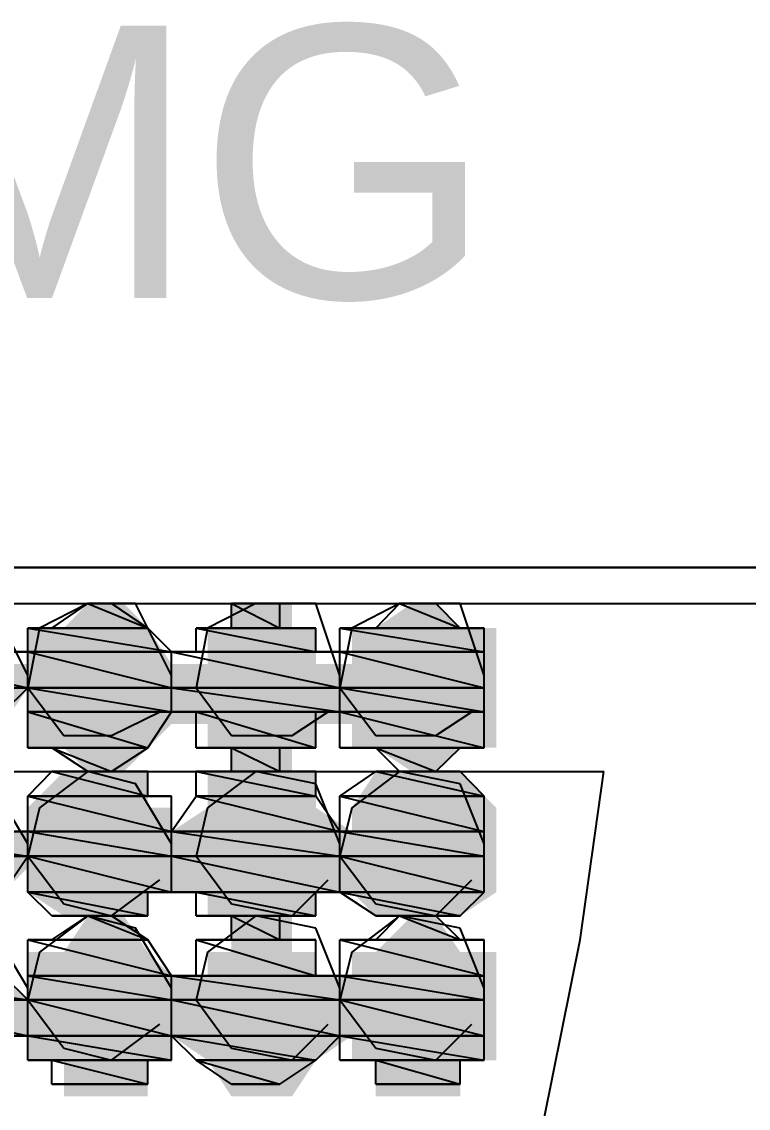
# Model space of a CAD drawing. Header units: millimetres. Extents: x 5 to 415, y 48 to 251.
# Drawn here: x 62.68 to 63.747, y 219.815 to 221.412 of the extents above; entities that cross this region are included whole.
import ezdxf

# ---------------------------------------------------------------- set-up
doc = ezdxf.new("R2010")
doc.units = ezdxf.units.MM
for name, color, linetype in [('H', 7, 'Continuous'), ('P', 7, 'Continuous'), ('T', 7, 'Continuous')]:
    doc.layers.add(name, color=color, linetype=linetype)

msp = doc.modelspace()

# ---------------------------------------------------------------- hatches: boundary and pattern name
at = {"layer": 'H', "linetype": 'Continuous'}
for points in [[(62.742, 220.521), (62.777, 220.557), (62.83, 220.557), (62.865, 220.521), (62.742, 220.521)], [(62.988, 220.521), (62.988, 220.557), (63.077, 220.557), (63.077, 220.521), (62.988, 220.521)], [(63.2, 220.521), (63.253, 220.557), (63.288, 220.557), (63.324, 220.521), (63.2, 220.521)], [(62.689, 220.468), (62.689, 220.521), (62.865, 220.521), (62.9, 220.468), (62.689, 220.468)], [(62.953, 220.468), (62.953, 220.521), (63.112, 220.521), (63.112, 220.468), (62.953, 220.468)], [(63.165, 220.468), (63.165, 220.521), (63.377, 220.521), (63.377, 220.468), (63.165, 220.468)], [(62.442, 220.433), (62.442, 220.468), (62.689, 220.468), (62.689, 220.433), (62.442, 220.433)], [(62.689, 220.433), (62.689, 220.468), (62.9, 220.468), (62.9, 220.433), (62.689, 220.433)], [(62.9, 220.433), (62.9, 220.468), (63.165, 220.468), (63.165, 220.433), (62.9, 220.433)], [(63.165, 220.433), (63.165, 220.468), (63.377, 220.468), (63.377, 220.433), (63.165, 220.433)], [(62.442, 220.38), (62.442, 220.433), (62.689, 220.433), (62.653, 220.38), (62.442, 220.38)], [(62.689, 220.38), (62.689, 220.433), (62.9, 220.433), (62.9, 220.38), (62.689, 220.38)], [(62.9, 220.38), (62.9, 220.433), (63.165, 220.433), (63.165, 220.38), (62.9, 220.38)], [(63.165, 220.38), (63.165, 220.433), (63.377, 220.433), (63.377, 220.38), (63.165, 220.38)], [(62.689, 220.345), (62.689, 220.38), (62.9, 220.38), (62.865, 220.345), (62.689, 220.345)], [(62.953, 220.345), (62.953, 220.38), (63.112, 220.38), (63.112, 220.345), (62.953, 220.345)], [(63.165, 220.345), (63.165, 220.38), (63.377, 220.38), (63.377, 220.345), (63.165, 220.345)], [(62.777, 220.31), (62.742, 220.345), (62.865, 220.345), (62.83, 220.31), (62.777, 220.31)], [(62.988, 220.31), (62.988, 220.345), (63.077, 220.345), (63.077, 220.31), (62.988, 220.31)], [(63.253, 220.31), (63.2, 220.345), (63.324, 220.345), (63.288, 220.31), (63.253, 220.31)], [(62.689, 220.257), (62.742, 220.31), (62.865, 220.31), (62.865, 220.257), (62.689, 220.257)], [(62.953, 220.257), (62.953, 220.31), (63.112, 220.31), (63.112, 220.257), (62.953, 220.257)], [(63.165, 220.257), (63.2, 220.31), (63.324, 220.31), (63.377, 220.257), (63.165, 220.257)], [(62.689, 220.222), (62.689, 220.257), (62.9, 220.257), (62.9, 220.222), (62.689, 220.222)], [(62.9, 220.222), (62.953, 220.257), (63.112, 220.257), (63.165, 220.222), (62.9, 220.222)], [(63.165, 220.222), (63.165, 220.257), (63.377, 220.257), (63.377, 220.222), (63.165, 220.222)], [(62.442, 220.169), (62.442, 220.222), (62.689, 220.222), (62.689, 220.169), (62.442, 220.169)], [(62.689, 220.169), (62.689, 220.222), (62.9, 220.222), (62.9, 220.169), (62.689, 220.169)], [(62.9, 220.169), (62.9, 220.222), (63.165, 220.222), (63.165, 220.169), (62.9, 220.169)], [(63.165, 220.169), (63.165, 220.222), (63.377, 220.222), (63.377, 220.169), (63.165, 220.169)], [(62.442, 220.133), (62.442, 220.169), (62.689, 220.169), (62.653, 220.133), (62.442, 220.133)], [(62.689, 220.133), (62.689, 220.169), (62.9, 220.169), (62.9, 220.133), (62.689, 220.133)], [(62.9, 220.133), (62.9, 220.169), (63.165, 220.169), (63.165, 220.133), (62.9, 220.133)], [(63.165, 220.133), (63.165, 220.169), (63.377, 220.169), (63.377, 220.133), (63.165, 220.133)], [(62.742, 220.098), (62.689, 220.133), (62.865, 220.133), (62.865, 220.098), (62.742, 220.098)], [(62.953, 220.098), (62.953, 220.133), (63.112, 220.133), (63.112, 220.098), (62.953, 220.098)], [(63.2, 220.098), (63.165, 220.133), (63.377, 220.133), (63.324, 220.098), (63.2, 220.098)], [(62.742, 220.045), (62.777, 220.098), (62.83, 220.098), (62.865, 220.045), (62.742, 220.045)], [(62.988, 220.045), (62.988, 220.098), (63.077, 220.098), (63.077, 220.045), (62.988, 220.045)], [(63.2, 220.045), (63.253, 220.098), (63.288, 220.098), (63.324, 220.045), (63.2, 220.045)], [(62.689, 220.01), (62.689, 220.045), (62.865, 220.045), (62.9, 220.01), (62.689, 220.01)], [(62.953, 220.01), (62.953, 220.045), (63.112, 220.045), (63.112, 220.01), (62.953, 220.01)], [(63.165, 220.01), (63.165, 220.045), (63.377, 220.045), (63.377, 220.01), (63.165, 220.01)], [(62.442, 219.975), (62.442, 220.01), (62.653, 220.01), (62.689, 219.975), (62.442, 219.975)], [(62.689, 219.975), (62.689, 220.01), (62.9, 220.01), (62.9, 219.975), (62.689, 219.975)], [(62.9, 219.975), (62.9, 220.01), (63.165, 220.01), (63.165, 219.975), (62.9, 219.975)], [(63.165, 219.975), (63.165, 220.01), (63.377, 220.01), (63.377, 219.975), (63.165, 219.975)], [(62.442, 219.922), (62.442, 219.975), (62.689, 219.975), (62.689, 219.922), (62.442, 219.922)], [(62.689, 219.922), (62.689, 219.975), (62.9, 219.975), (62.9, 219.922), (62.689, 219.922)], [(62.9, 219.922), (62.9, 219.975), (63.165, 219.975), (63.165, 219.922), (62.9, 219.922)], [(63.165, 219.922), (63.165, 219.975), (63.377, 219.975), (63.377, 219.922), (63.165, 219.922)], [(62.689, 219.886), (62.689, 219.922), (62.9, 219.922), (62.9, 219.886), (62.689, 219.886)], [(62.953, 219.886), (62.9, 219.922), (63.165, 219.922), (63.112, 219.886), (62.953, 219.886)], [(63.165, 219.886), (63.165, 219.922), (63.377, 219.922), (63.377, 219.886), (63.165, 219.886)], [(62.742, 219.833), (62.742, 219.886), (62.865, 219.886), (62.865, 219.833), (62.742, 219.833)], [(62.988, 219.833), (62.953, 219.886), (63.112, 219.886), (63.077, 219.833), (62.988, 219.833)], [(63.2, 219.833), (63.2, 219.886), (63.324, 219.886), (63.324, 219.833), (63.2, 219.833)]]:
    msp.add_hatch(color=256, dxfattribs=at).paths.add_polyline_path(points)

# ---------------------------------------------------------------- linework, layer by layer
at = {"layer": 'P'}
for points in [[(29.704, 220.61), (308.134, 220.61)], [(91.934, 220.61), (57.221, 220.61)], [(61.93, 220.557), (91.934, 220.557)], [(62.689, 220.451), (62.636, 220.557)], [(62.777, 220.557), (62.706, 220.521)], [(62.724, 220.521), (62.777, 220.557)], [(62.847, 220.557), (62.777, 220.557)], [(62.777, 220.557), (62.812, 220.557)], [(62.812, 220.557), (62.777, 220.557)], [(62.812, 220.557), (62.777, 220.557)], [(62.777, 220.557), (62.812, 220.557)], [(62.777, 220.557), (62.865, 220.521)], [(62.812, 220.557), (62.865, 220.521)], [(62.865, 220.521), (62.812, 220.557)], [(62.9, 220.451), (62.847, 220.557)], [(63.024, 220.557), (62.953, 220.521)], [(63.024, 220.557), (62.988, 220.557)], [(62.988, 220.557), (63.024, 220.557)], [(63.059, 220.557), (62.988, 220.557)], [(62.988, 220.557), (63.059, 220.521)], [(62.988, 220.557), (63.059, 220.521)], [(62.988, 220.521), (62.988, 220.557)], [(63.112, 220.557), (63.024, 220.557)], [(63.059, 220.557), (63.059, 220.557)], [(63.059, 220.557), (63.059, 220.557)], [(63.059, 220.521), (63.059, 220.557)], [(63.147, 220.451), (63.112, 220.557)], [(63.235, 220.557), (63.165, 220.521)], [(63.2, 220.521), (63.235, 220.557)], [(63.324, 220.557), (63.235, 220.557)], [(63.235, 220.557), (63.288, 220.557)], [(63.288, 220.557), (63.235, 220.557)], [(63.288, 220.557), (63.235, 220.557)], [(63.235, 220.557), (63.288, 220.557)], [(63.235, 220.557), (63.324, 220.521)], [(63.288, 220.557), (63.324, 220.521)], [(63.324, 220.521), (63.288, 220.557)], [(63.359, 220.451), (63.324, 220.557)], [(62.706, 220.521), (62.689, 220.433)], [(62.865, 220.521), (62.689, 220.521)], [(62.689, 220.521), (62.724, 220.521)], [(62.865, 220.521), (62.689, 220.521)], [(62.689, 220.521), (62.9, 220.486)], [(62.689, 220.521), (62.9, 220.486)], [(62.689, 220.486), (62.689, 220.521)], [(62.865, 220.521), (62.724, 220.521)], [(62.865, 220.521), (62.724, 220.521)], [(62.724, 220.521), (62.865, 220.521)], [(62.724, 220.521), (62.865, 220.521)], [(62.865, 220.521), (62.724, 220.521)], [(62.865, 220.521), (62.724, 220.521)], [(62.724, 220.521), (62.865, 220.521)], [(62.724, 220.521), (62.865, 220.521)], [(62.865, 220.521), (62.865, 220.521)], [(62.865, 220.521), (62.865, 220.521)], [(62.865, 220.521), (62.865, 220.521)], [(62.9, 220.486), (62.865, 220.521)], [(62.953, 220.521), (62.936, 220.433)], [(63.112, 220.521), (62.936, 220.521)], [(62.936, 220.521), (62.988, 220.521)], [(63.112, 220.521), (62.936, 220.521)], [(62.936, 220.521), (63.112, 220.521)], [(62.936, 220.521), (63.112, 220.521)], [(63.112, 220.521), (62.936, 220.521)], [(63.112, 220.521), (62.936, 220.521)], [(62.936, 220.521), (63.112, 220.486)], [(62.936, 220.521), (63.112, 220.486)], [(62.936, 220.486), (62.936, 220.521)], [(63.059, 220.521), (62.988, 220.521)], [(63.059, 220.521), (62.988, 220.521)], [(62.988, 220.521), (63.112, 220.521)], [(62.988, 220.521), (63.112, 220.521)], [(63.112, 220.521), (63.059, 220.521)], [(63.112, 220.521), (63.112, 220.521)], [(63.112, 220.521), (63.112, 220.521)], [(63.112, 220.486), (63.112, 220.521)], [(63.165, 220.521), (63.147, 220.433)], [(63.359, 220.521), (63.147, 220.521)], [(63.147, 220.521), (63.2, 220.521)], [(63.359, 220.521), (63.147, 220.521)], [(63.147, 220.521), (63.359, 220.486)], [(63.147, 220.521), (63.359, 220.486)], [(63.147, 220.486), (63.147, 220.521)], [(63.324, 220.521), (63.2, 220.521)], [(63.324, 220.521), (63.2, 220.521)], [(63.2, 220.521), (63.324, 220.521)], [(63.2, 220.521), (63.324, 220.521)], [(63.324, 220.521), (63.2, 220.521)], [(63.324, 220.521), (63.2, 220.521)], [(63.2, 220.521), (63.359, 220.521)], [(63.2, 220.521), (63.359, 220.521)], [(63.324, 220.521), (63.324, 220.521)], [(63.324, 220.521), (63.324, 220.521)], [(63.359, 220.521), (63.324, 220.521)], [(63.359, 220.486), (63.359, 220.521)], [(62.689, 220.486), (62.442, 220.486)], [(62.442, 220.486), (62.689, 220.486)], [(62.689, 220.486), (62.442, 220.486)], [(62.689, 220.486), (62.442, 220.486)], [(62.442, 220.486), (62.689, 220.433)], [(62.442, 220.486), (62.689, 220.433)], [(62.653, 220.486), (62.689, 220.486)], [(62.689, 220.433), (62.689, 220.486)], [(62.9, 220.486), (62.689, 220.486)], [(62.9, 220.486), (62.689, 220.486)], [(62.689, 220.486), (62.9, 220.486)], [(62.689, 220.486), (62.9, 220.486)], [(62.9, 220.486), (62.689, 220.486)], [(62.9, 220.486), (62.689, 220.486)], [(62.689, 220.486), (62.9, 220.486)], [(62.9, 220.486), (62.689, 220.486)], [(62.689, 220.486), (62.9, 220.486)], [(62.9, 220.486), (62.689, 220.486)], [(62.689, 220.486), (62.9, 220.433)], [(62.689, 220.486), (62.9, 220.433)], [(62.689, 220.433), (62.689, 220.486)], [(63.147, 220.486), (62.9, 220.486)], [(62.9, 220.486), (62.936, 220.486)], [(63.147, 220.486), (62.9, 220.486)], [(62.9, 220.486), (63.147, 220.486)], [(62.9, 220.486), (63.147, 220.486)], [(63.147, 220.486), (62.9, 220.486)], [(63.147, 220.486), (62.9, 220.486)], [(62.9, 220.486), (63.147, 220.433)], [(62.9, 220.486), (63.147, 220.433)], [(62.9, 220.433), (62.9, 220.486)], [(62.9, 220.486), (62.9, 220.486)], [(62.9, 220.486), (62.9, 220.486)], [(62.9, 220.486), (62.9, 220.486)], [(62.9, 220.433), (62.9, 220.486)], [(63.112, 220.486), (62.936, 220.486)], [(63.112, 220.486), (62.936, 220.486)], [(62.936, 220.486), (63.147, 220.486)], [(62.936, 220.486), (63.147, 220.486)], [(63.147, 220.486), (63.112, 220.486)], [(63.147, 220.486), (63.147, 220.486)], [(63.147, 220.486), (63.147, 220.486)], [(63.147, 220.433), (63.147, 220.486)], [(63.359, 220.486), (63.147, 220.486)], [(63.359, 220.486), (63.147, 220.486)], [(63.147, 220.486), (63.359, 220.486)], [(63.147, 220.486), (63.359, 220.486)], [(63.359, 220.486), (63.147, 220.486)], [(63.359, 220.486), (63.147, 220.486)], [(63.147, 220.486), (63.359, 220.486)], [(63.359, 220.486), (63.147, 220.486)], [(63.147, 220.486), (63.359, 220.486)], [(63.359, 220.486), (63.147, 220.486)], [(63.147, 220.486), (63.359, 220.433)], [(63.147, 220.486), (63.359, 220.433)], [(63.147, 220.433), (63.147, 220.486)], [(63.359, 220.486), (63.359, 220.486)], [(63.359, 220.486), (63.359, 220.486)], [(63.359, 220.486), (63.359, 220.486)], [(63.359, 220.433), (63.359, 220.486)], [(62.689, 220.433), (62.442, 220.433)], [(62.689, 220.433), (62.442, 220.433)], [(62.442, 220.433), (62.689, 220.433)], [(62.442, 220.433), (62.689, 220.433)], [(62.689, 220.433), (62.442, 220.433)], [(62.689, 220.433), (62.442, 220.433)], [(62.653, 220.398), (62.689, 220.433)], [(62.689, 220.433), (62.689, 220.433)], [(62.689, 220.433), (62.689, 220.433)], [(62.689, 220.433), (62.742, 220.363)], [(62.9, 220.433), (62.689, 220.433)], [(62.9, 220.433), (62.689, 220.433)], [(62.689, 220.433), (62.9, 220.433)], [(62.689, 220.433), (62.9, 220.433)], [(62.9, 220.433), (62.689, 220.433)], [(62.9, 220.433), (62.689, 220.433)], [(62.689, 220.433), (62.9, 220.398)], [(62.689, 220.433), (62.9, 220.398)], [(62.689, 220.398), (62.689, 220.433)], [(63.147, 220.433), (62.9, 220.433)], [(63.147, 220.433), (62.9, 220.433)], [(62.9, 220.433), (63.147, 220.433)], [(62.9, 220.433), (63.147, 220.433)], [(63.147, 220.433), (62.9, 220.433)], [(63.147, 220.433), (62.9, 220.433)], [(62.9, 220.433), (63.147, 220.398)], [(62.9, 220.433), (63.147, 220.398)], [(62.9, 220.398), (62.9, 220.433)], [(62.9, 220.433), (62.9, 220.433)], [(62.9, 220.433), (62.9, 220.433)], [(62.9, 220.398), (62.9, 220.433)], [(62.936, 220.433), (62.988, 220.363)], [(63.147, 220.433), (63.147, 220.433)], [(63.147, 220.433), (63.147, 220.433)], [(63.147, 220.398), (63.147, 220.433)], [(63.147, 220.433), (63.2, 220.363)], [(63.359, 220.433), (63.147, 220.433)], [(63.359, 220.433), (63.147, 220.433)], [(63.147, 220.433), (63.359, 220.433)], [(63.147, 220.433), (63.359, 220.433)], [(63.359, 220.433), (63.147, 220.433)], [(63.359, 220.433), (63.147, 220.433)], [(63.147, 220.433), (63.359, 220.398)], [(63.147, 220.433), (63.359, 220.398)], [(63.147, 220.398), (63.147, 220.433)], [(63.359, 220.433), (63.359, 220.433)], [(63.359, 220.433), (63.359, 220.433)], [(63.359, 220.398), (63.359, 220.433)], [(62.9, 220.398), (62.689, 220.398)], [(62.9, 220.398), (62.689, 220.398)], [(62.689, 220.398), (62.9, 220.398)], [(62.689, 220.398), (62.9, 220.398)], [(62.9, 220.398), (62.689, 220.398)], [(62.9, 220.398), (62.689, 220.398)], [(62.689, 220.398), (62.865, 220.345)], [(62.689, 220.398), (62.865, 220.345)], [(62.689, 220.345), (62.689, 220.398)], [(62.812, 220.363), (62.883, 220.398)], [(62.865, 220.345), (62.9, 220.398)], [(63.147, 220.398), (62.9, 220.398)], [(63.147, 220.398), (62.9, 220.398)], [(62.9, 220.398), (63.112, 220.398)], [(62.9, 220.398), (63.112, 220.398)], [(62.936, 220.398), (62.9, 220.398)], [(62.9, 220.398), (62.9, 220.398)], [(62.9, 220.398), (62.9, 220.398)], [(63.112, 220.398), (62.936, 220.398)], [(63.112, 220.398), (62.936, 220.398)], [(62.936, 220.398), (63.112, 220.345)], [(62.936, 220.398), (63.112, 220.345)], [(62.936, 220.345), (62.936, 220.398)], [(63.077, 220.363), (63.13, 220.398)], [(63.112, 220.398), (63.147, 220.398)], [(63.112, 220.345), (63.112, 220.398)], [(63.359, 220.398), (63.147, 220.398)], [(63.359, 220.398), (63.147, 220.398)], [(63.147, 220.398), (63.359, 220.398)], [(63.147, 220.398), (63.359, 220.398)], [(63.359, 220.398), (63.147, 220.398)], [(63.359, 220.398), (63.147, 220.398)], [(63.147, 220.398), (63.359, 220.345)], [(63.147, 220.398), (63.359, 220.345)], [(63.147, 220.345), (63.147, 220.398)], [(63.288, 220.363), (63.341, 220.398)], [(63.359, 220.398), (63.359, 220.398)], [(63.359, 220.398), (63.359, 220.398)], [(63.359, 220.345), (63.359, 220.398)], [(62.742, 220.363), (62.812, 220.363)], [(62.988, 220.363), (63.077, 220.363)], [(63.2, 220.363), (63.288, 220.363)], [(62.865, 220.345), (62.689, 220.345)], [(62.865, 220.345), (62.689, 220.345)], [(62.689, 220.345), (62.724, 220.345)], [(62.689, 220.345), (62.865, 220.345)], [(62.865, 220.345), (62.689, 220.345)], [(62.724, 220.345), (62.865, 220.345)], [(62.865, 220.345), (62.724, 220.345)], [(62.724, 220.345), (62.865, 220.345)], [(62.865, 220.345), (62.724, 220.345)], [(62.724, 220.345), (62.865, 220.345)], [(62.865, 220.345), (62.724, 220.345)], [(62.724, 220.345), (62.812, 220.31)], [(62.724, 220.345), (62.812, 220.31)], [(62.777, 220.31), (62.724, 220.345)], [(62.812, 220.31), (62.865, 220.345)], [(62.865, 220.345), (62.865, 220.345)], [(62.865, 220.345), (62.865, 220.345)], [(63.112, 220.345), (62.936, 220.345)], [(63.112, 220.345), (62.936, 220.345)], [(62.936, 220.345), (63.112, 220.345)], [(62.936, 220.345), (63.112, 220.345)], [(63.112, 220.345), (62.936, 220.345)], [(63.112, 220.345), (62.936, 220.345)], [(62.936, 220.345), (63.059, 220.345)], [(62.936, 220.345), (63.059, 220.345)], [(62.988, 220.345), (62.936, 220.345)], [(63.059, 220.345), (62.988, 220.345)], [(63.059, 220.345), (62.988, 220.345)], [(62.988, 220.345), (63.059, 220.31)], [(62.988, 220.345), (63.059, 220.31)], [(62.988, 220.31), (62.988, 220.345)], [(63.059, 220.345), (63.112, 220.345)], [(63.059, 220.31), (63.059, 220.345)], [(63.112, 220.345), (63.112, 220.345)], [(63.112, 220.345), (63.112, 220.345)], [(63.359, 220.345), (63.147, 220.345)], [(63.359, 220.345), (63.147, 220.345)], [(63.147, 220.345), (63.324, 220.345)], [(63.147, 220.345), (63.324, 220.345)], [(63.2, 220.345), (63.147, 220.345)], [(63.324, 220.345), (63.2, 220.345)], [(63.324, 220.345), (63.2, 220.345)], [(63.2, 220.345), (63.324, 220.345)], [(63.2, 220.345), (63.324, 220.345)], [(63.324, 220.345), (63.2, 220.345)], [(63.324, 220.345), (63.2, 220.345)], [(63.2, 220.345), (63.288, 220.31)], [(63.2, 220.345), (63.288, 220.31)], [(63.235, 220.31), (63.2, 220.345)], [(63.288, 220.31), (63.324, 220.345)], [(63.324, 220.345), (63.359, 220.345)], [(63.324, 220.345), (63.324, 220.345)], [(63.324, 220.345), (63.324, 220.345)], [(61.93, 220.31), (63.535, 220.31)], [(62.689, 220.274), (62.724, 220.31)], [(62.777, 220.31), (62.706, 220.257)], [(62.865, 220.31), (62.724, 220.31)], [(62.724, 220.31), (62.777, 220.31)], [(62.865, 220.31), (62.724, 220.31)], [(62.724, 220.31), (62.865, 220.31)], [(62.724, 220.31), (62.865, 220.31)], [(62.865, 220.31), (62.724, 220.31)], [(62.865, 220.31), (62.724, 220.31)], [(62.724, 220.31), (62.865, 220.274)], [(62.724, 220.31), (62.865, 220.274)], [(62.812, 220.31), (62.777, 220.31)], [(62.777, 220.31), (62.812, 220.31)], [(62.812, 220.31), (62.777, 220.31)], [(62.847, 220.292), (62.777, 220.31)], [(62.777, 220.31), (62.812, 220.31)], [(62.812, 220.31), (62.777, 220.31)], [(62.812, 220.31), (62.777, 220.31)], [(62.777, 220.31), (62.812, 220.31)], [(62.777, 220.31), (62.865, 220.31)], [(62.812, 220.31), (62.812, 220.31)], [(62.812, 220.31), (62.812, 220.31)], [(62.812, 220.31), (62.865, 220.31)], [(62.865, 220.31), (62.812, 220.31)], [(62.865, 220.31), (62.865, 220.31)], [(62.865, 220.31), (62.865, 220.31)], [(62.865, 220.274), (62.865, 220.31)], [(63.112, 220.31), (62.936, 220.31)], [(62.936, 220.31), (62.988, 220.31)], [(63.112, 220.31), (62.936, 220.31)], [(62.936, 220.31), (63.112, 220.274)], [(62.936, 220.31), (63.112, 220.274)], [(62.936, 220.274), (62.936, 220.31)], [(63.024, 220.31), (62.953, 220.257)], [(63.059, 220.31), (62.988, 220.31)], [(63.024, 220.31), (62.988, 220.31)], [(62.988, 220.31), (63.024, 220.31)], [(63.024, 220.31), (62.988, 220.31)], [(62.988, 220.31), (63.024, 220.31)], [(63.059, 220.31), (62.988, 220.31)], [(62.988, 220.31), (63.059, 220.31)], [(62.988, 220.31), (63.059, 220.31)], [(63.059, 220.31), (62.988, 220.31)], [(63.059, 220.31), (62.988, 220.31)], [(62.988, 220.31), (63.112, 220.31)], [(62.988, 220.31), (63.112, 220.31)], [(63.024, 220.31), (63.059, 220.31)], [(63.059, 220.31), (63.024, 220.31)], [(63.112, 220.292), (63.024, 220.31)], [(63.059, 220.31), (63.059, 220.31)], [(63.059, 220.31), (63.059, 220.31)], [(63.059, 220.31), (63.059, 220.31)], [(63.059, 220.31), (63.059, 220.31)], [(63.112, 220.31), (63.059, 220.31)], [(63.112, 220.274), (63.112, 220.31)], [(63.147, 220.274), (63.2, 220.31)], [(63.235, 220.31), (63.165, 220.257)], [(63.324, 220.31), (63.2, 220.31)], [(63.2, 220.31), (63.235, 220.31)], [(63.324, 220.31), (63.2, 220.31)], [(63.2, 220.31), (63.324, 220.31)], [(63.2, 220.31), (63.324, 220.31)], [(63.324, 220.31), (63.2, 220.31)], [(63.324, 220.31), (63.2, 220.31)], [(63.2, 220.31), (63.359, 220.274)], [(63.2, 220.31), (63.359, 220.274)], [(63.288, 220.31), (63.235, 220.31)], [(63.235, 220.31), (63.288, 220.31)], [(63.288, 220.31), (63.235, 220.31)], [(63.324, 220.292), (63.235, 220.31)], [(63.235, 220.31), (63.288, 220.31)], [(63.288, 220.31), (63.235, 220.31)], [(63.288, 220.31), (63.235, 220.31)], [(63.235, 220.31), (63.288, 220.31)], [(63.235, 220.31), (63.324, 220.31)], [(63.288, 220.31), (63.288, 220.31)], [(63.288, 220.31), (63.288, 220.31)], [(63.288, 220.31), (63.324, 220.31)], [(63.324, 220.31), (63.288, 220.31)], [(63.324, 220.31), (63.324, 220.31)], [(63.324, 220.31), (63.324, 220.31)], [(63.359, 220.274), (63.324, 220.31)], [(63.5, 220.063), (63.535, 220.31)], [(62.689, 220.204), (62.636, 220.292)], [(62.9, 220.204), (62.847, 220.292)], [(63.147, 220.204), (63.112, 220.292)], [(63.359, 220.204), (63.324, 220.292)], [(62.865, 220.274), (62.689, 220.274)], [(62.9, 220.274), (62.689, 220.274)], [(62.689, 220.274), (62.9, 220.274)], [(62.9, 220.274), (62.689, 220.274)], [(62.689, 220.274), (62.865, 220.274)], [(62.9, 220.274), (62.689, 220.274)], [(62.689, 220.274), (62.9, 220.222)], [(62.689, 220.274), (62.9, 220.222)], [(62.689, 220.222), (62.689, 220.274)], [(62.865, 220.274), (62.9, 220.274)], [(62.9, 220.222), (62.936, 220.274)], [(62.9, 220.222), (62.9, 220.274)], [(63.112, 220.274), (62.936, 220.274)], [(63.112, 220.274), (62.936, 220.274)], [(62.936, 220.274), (63.112, 220.274)], [(62.936, 220.274), (63.112, 220.274)], [(63.112, 220.274), (62.936, 220.274)], [(63.112, 220.274), (62.936, 220.274)], [(62.936, 220.274), (63.147, 220.222)], [(62.936, 220.274), (63.147, 220.222)], [(63.112, 220.274), (63.112, 220.274)], [(63.112, 220.274), (63.112, 220.274)], [(63.147, 220.222), (63.112, 220.274)], [(63.359, 220.274), (63.147, 220.274)], [(63.359, 220.274), (63.147, 220.274)], [(63.147, 220.274), (63.359, 220.274)], [(63.147, 220.274), (63.359, 220.274)], [(63.359, 220.274), (63.147, 220.274)], [(63.359, 220.274), (63.147, 220.274)], [(63.147, 220.274), (63.359, 220.222)], [(63.147, 220.274), (63.359, 220.222)], [(63.147, 220.222), (63.147, 220.274)], [(63.359, 220.274), (63.359, 220.274)], [(63.359, 220.274), (63.359, 220.274)], [(63.359, 220.222), (63.359, 220.274)], [(62.706, 220.257), (62.689, 220.186)], [(62.953, 220.257), (62.936, 220.186)], [(63.165, 220.257), (63.147, 220.186)], [(62.689, 220.222), (62.442, 220.222)], [(62.442, 220.222), (62.689, 220.222)], [(62.689, 220.222), (62.442, 220.222)], [(62.689, 220.222), (62.442, 220.222)], [(62.442, 220.222), (62.689, 220.186)], [(62.442, 220.222), (62.689, 220.186)], [(62.653, 220.222), (62.689, 220.222)], [(62.689, 220.186), (62.689, 220.222)], [(62.9, 220.222), (62.689, 220.222)], [(62.9, 220.222), (62.689, 220.222)], [(62.689, 220.222), (62.9, 220.222)], [(62.689, 220.222), (62.9, 220.222)], [(62.9, 220.222), (62.689, 220.222)], [(62.9, 220.222), (62.689, 220.222)], [(62.689, 220.222), (62.9, 220.186)], [(62.689, 220.222), (62.9, 220.186)], [(62.689, 220.186), (62.689, 220.222)], [(63.147, 220.222), (62.9, 220.222)], [(63.147, 220.222), (62.9, 220.222)], [(62.9, 220.222), (63.147, 220.222)], [(62.9, 220.222), (63.147, 220.222)], [(63.147, 220.222), (62.9, 220.222)], [(63.147, 220.222), (62.9, 220.222)], [(62.9, 220.222), (63.147, 220.186)], [(62.9, 220.222), (63.147, 220.186)], [(62.9, 220.186), (62.9, 220.222)], [(62.9, 220.222), (62.9, 220.222)], [(62.9, 220.222), (62.9, 220.222)], [(62.9, 220.186), (62.9, 220.222)], [(63.147, 220.222), (63.147, 220.222)], [(63.147, 220.222), (63.147, 220.222)], [(63.147, 220.186), (63.147, 220.222)], [(63.359, 220.222), (63.147, 220.222)], [(63.359, 220.222), (63.147, 220.222)], [(63.147, 220.222), (63.359, 220.222)], [(63.147, 220.222), (63.359, 220.222)], [(63.359, 220.222), (63.147, 220.222)], [(63.359, 220.222), (63.147, 220.222)], [(63.147, 220.222), (63.359, 220.186)], [(63.147, 220.222), (63.359, 220.186)], [(63.147, 220.186), (63.147, 220.222)], [(63.359, 220.222), (63.359, 220.222)], [(63.359, 220.222), (63.359, 220.222)], [(63.359, 220.186), (63.359, 220.222)], [(62.689, 220.186), (62.442, 220.186)], [(62.689, 220.186), (62.442, 220.186)], [(62.442, 220.186), (62.689, 220.186)], [(62.442, 220.186), (62.689, 220.186)], [(62.689, 220.186), (62.442, 220.186)], [(62.689, 220.186), (62.442, 220.186)], [(62.653, 220.133), (62.689, 220.186)], [(62.689, 220.186), (62.689, 220.186)], [(62.689, 220.186), (62.689, 220.186)], [(62.689, 220.186), (62.742, 220.116)], [(62.9, 220.186), (62.689, 220.186)], [(62.9, 220.186), (62.689, 220.186)], [(62.689, 220.186), (62.9, 220.186)], [(62.689, 220.186), (62.9, 220.186)], [(62.9, 220.186), (62.689, 220.186)], [(62.9, 220.186), (62.689, 220.186)], [(62.689, 220.186), (62.9, 220.133)], [(62.689, 220.186), (62.9, 220.133)], [(62.689, 220.133), (62.689, 220.186)], [(63.147, 220.186), (62.9, 220.186)], [(63.147, 220.186), (62.9, 220.186)], [(62.9, 220.186), (63.147, 220.186)], [(62.9, 220.186), (63.147, 220.186)], [(63.147, 220.186), (62.9, 220.186)], [(63.147, 220.186), (62.9, 220.186)], [(62.9, 220.186), (63.147, 220.133)], [(62.9, 220.186), (63.147, 220.133)], [(62.9, 220.133), (62.9, 220.186)], [(62.9, 220.186), (62.9, 220.186)], [(62.9, 220.186), (62.9, 220.186)], [(62.9, 220.133), (62.9, 220.186)], [(62.936, 220.186), (62.988, 220.116)], [(63.147, 220.186), (63.147, 220.186)], [(63.147, 220.186), (63.147, 220.186)], [(63.147, 220.133), (63.147, 220.186)], [(63.147, 220.186), (63.2, 220.116)], [(63.359, 220.186), (63.147, 220.186)], [(63.359, 220.186), (63.147, 220.186)], [(63.147, 220.186), (63.359, 220.186)], [(63.147, 220.186), (63.359, 220.186)], [(63.359, 220.186), (63.147, 220.186)], [(63.359, 220.186), (63.147, 220.186)], [(63.147, 220.186), (63.359, 220.133)], [(63.147, 220.186), (63.359, 220.133)], [(63.147, 220.133), (63.147, 220.186)], [(63.359, 220.186), (63.359, 220.186)], [(63.359, 220.186), (63.359, 220.186)], [(63.359, 220.133), (63.359, 220.186)], [(62.812, 220.098), (62.883, 220.151)], [(63.077, 220.098), (63.13, 220.151)], [(63.288, 220.098), (63.341, 220.151)], [(62.9, 220.133), (62.689, 220.133)], [(62.9, 220.133), (62.689, 220.133)], [(62.689, 220.133), (62.9, 220.133)], [(62.689, 220.133), (62.9, 220.133)], [(62.9, 220.133), (62.689, 220.133)], [(62.865, 220.133), (62.689, 220.133)], [(62.689, 220.133), (62.865, 220.133)], [(62.865, 220.133), (62.689, 220.133)], [(62.689, 220.133), (62.9, 220.133)], [(62.865, 220.133), (62.689, 220.133)], [(62.689, 220.133), (62.865, 220.098)], [(62.689, 220.133), (62.865, 220.098)], [(62.724, 220.098), (62.689, 220.133)], [(62.9, 220.133), (62.865, 220.133)], [(62.865, 220.098), (62.865, 220.133)], [(63.147, 220.133), (62.9, 220.133)], [(63.147, 220.133), (62.9, 220.133)], [(62.9, 220.133), (63.112, 220.133)], [(62.9, 220.133), (63.112, 220.133)], [(62.936, 220.133), (62.9, 220.133)], [(62.9, 220.133), (62.9, 220.133)], [(62.9, 220.133), (62.9, 220.133)], [(63.112, 220.133), (62.936, 220.133)], [(63.112, 220.133), (62.936, 220.133)], [(62.936, 220.133), (63.112, 220.133)], [(62.936, 220.133), (63.112, 220.133)], [(63.112, 220.133), (62.936, 220.133)], [(63.112, 220.133), (62.936, 220.133)], [(62.936, 220.133), (63.112, 220.098)], [(62.936, 220.133), (63.112, 220.098)], [(62.936, 220.098), (62.936, 220.133)], [(63.112, 220.133), (63.147, 220.133)], [(63.112, 220.133), (63.112, 220.133)], [(63.112, 220.133), (63.112, 220.133)], [(63.112, 220.098), (63.112, 220.133)], [(63.359, 220.133), (63.147, 220.133)], [(63.359, 220.133), (63.147, 220.133)], [(63.147, 220.133), (63.359, 220.133)], [(63.147, 220.133), (63.359, 220.133)], [(63.359, 220.133), (63.147, 220.133)], [(63.359, 220.133), (63.147, 220.133)], [(63.147, 220.133), (63.359, 220.133)], [(63.359, 220.133), (63.147, 220.133)], [(63.147, 220.133), (63.359, 220.133)], [(63.359, 220.133), (63.147, 220.133)], [(63.147, 220.133), (63.324, 220.098)], [(63.147, 220.133), (63.324, 220.098)], [(63.2, 220.098), (63.147, 220.133)], [(63.324, 220.098), (63.359, 220.133)], [(63.359, 220.133), (63.359, 220.133)], [(63.359, 220.133), (63.359, 220.133)], [(63.359, 220.133), (63.359, 220.133)], [(62.742, 220.116), (62.812, 220.098)], [(62.988, 220.116), (63.077, 220.098)], [(63.2, 220.116), (63.288, 220.098)], [(62.777, 220.098), (62.706, 220.045)], [(62.724, 220.063), (62.777, 220.098)], [(62.865, 220.098), (62.724, 220.098)], [(62.865, 220.098), (62.724, 220.098)], [(62.724, 220.098), (62.865, 220.098)], [(62.724, 220.098), (62.865, 220.098)], [(62.865, 220.098), (62.724, 220.098)], [(62.865, 220.098), (62.724, 220.098)], [(62.724, 220.098), (62.812, 220.098)], [(62.724, 220.098), (62.812, 220.098)], [(62.777, 220.098), (62.724, 220.098)], [(62.847, 220.08), (62.777, 220.098)], [(62.777, 220.098), (62.812, 220.098)], [(62.812, 220.098), (62.777, 220.098)], [(62.812, 220.098), (62.777, 220.098)], [(62.777, 220.098), (62.812, 220.098)], [(62.777, 220.098), (62.865, 220.063)], [(62.812, 220.098), (62.777, 220.098)], [(62.777, 220.098), (62.812, 220.098)], [(62.812, 220.098), (62.777, 220.098)], [(62.812, 220.098), (62.865, 220.063)], [(62.865, 220.063), (62.812, 220.098)], [(62.812, 220.098), (62.865, 220.098)], [(62.812, 220.098), (62.812, 220.098)], [(62.812, 220.098), (62.812, 220.098)], [(62.865, 220.098), (62.865, 220.098)], [(62.865, 220.098), (62.865, 220.098)], [(63.112, 220.098), (62.936, 220.098)], [(63.112, 220.098), (62.936, 220.098)], [(62.936, 220.098), (63.059, 220.098)], [(62.936, 220.098), (63.059, 220.098)], [(62.988, 220.098), (62.936, 220.098)], [(63.024, 220.098), (62.953, 220.045)], [(63.024, 220.098), (62.988, 220.098)], [(62.988, 220.098), (63.024, 220.098)], [(63.059, 220.098), (62.988, 220.098)], [(62.988, 220.098), (63.059, 220.063)], [(62.988, 220.098), (63.059, 220.063)], [(62.988, 220.063), (62.988, 220.098)], [(63.059, 220.098), (62.988, 220.098)], [(63.059, 220.098), (62.988, 220.098)], [(62.988, 220.098), (63.059, 220.098)], [(62.988, 220.098), (63.059, 220.098)], [(63.059, 220.098), (62.988, 220.098)], [(63.024, 220.098), (62.988, 220.098)], [(62.988, 220.098), (63.024, 220.098)], [(63.112, 220.08), (63.024, 220.098)], [(63.024, 220.098), (63.059, 220.098)], [(63.059, 220.098), (63.024, 220.098)], [(63.059, 220.098), (63.059, 220.098)], [(63.059, 220.098), (63.059, 220.098)], [(63.059, 220.063), (63.059, 220.098)], [(63.059, 220.098), (63.112, 220.098)], [(63.059, 220.098), (63.059, 220.098)], [(63.059, 220.098), (63.059, 220.098)], [(63.235, 220.098), (63.165, 220.045)], [(63.2, 220.063), (63.235, 220.098)], [(63.324, 220.098), (63.2, 220.098)], [(63.324, 220.098), (63.2, 220.098)], [(63.2, 220.098), (63.324, 220.098)], [(63.2, 220.098), (63.324, 220.098)], [(63.324, 220.098), (63.2, 220.098)], [(63.324, 220.098), (63.2, 220.098)], [(63.2, 220.098), (63.288, 220.098)], [(63.2, 220.098), (63.288, 220.098)], [(63.235, 220.098), (63.2, 220.098)], [(63.324, 220.08), (63.235, 220.098)], [(63.235, 220.098), (63.288, 220.098)], [(63.288, 220.098), (63.235, 220.098)], [(63.288, 220.098), (63.235, 220.098)], [(63.235, 220.098), (63.288, 220.098)], [(63.235, 220.098), (63.324, 220.063)], [(63.288, 220.098), (63.235, 220.098)], [(63.235, 220.098), (63.288, 220.098)], [(63.288, 220.098), (63.235, 220.098)], [(63.288, 220.098), (63.324, 220.063)], [(63.324, 220.063), (63.288, 220.098)], [(63.288, 220.098), (63.324, 220.098)], [(63.288, 220.098), (63.288, 220.098)], [(63.288, 220.098), (63.288, 220.098)], [(63.324, 220.098), (63.324, 220.098)], [(63.324, 220.098), (63.324, 220.098)], [(62.689, 219.992), (62.636, 220.08)], [(62.9, 219.992), (62.847, 220.08)], [(63.147, 219.992), (63.112, 220.08)], [(63.359, 219.992), (63.324, 220.08)], [(62.865, 220.063), (62.689, 220.063)], [(62.689, 220.063), (62.724, 220.063)], [(62.865, 220.063), (62.689, 220.063)], [(62.689, 220.063), (62.9, 220.01)], [(62.689, 220.063), (62.9, 220.01)], [(62.689, 220.01), (62.689, 220.063)], [(62.865, 220.063), (62.724, 220.063)], [(62.865, 220.063), (62.724, 220.063)], [(62.724, 220.063), (62.865, 220.063)], [(62.724, 220.063), (62.865, 220.063)], [(62.865, 220.063), (62.724, 220.063)], [(62.865, 220.063), (62.724, 220.063)], [(62.724, 220.063), (62.865, 220.063)], [(62.724, 220.063), (62.865, 220.063)], [(62.865, 220.063), (62.865, 220.063)], [(62.865, 220.063), (62.865, 220.063)], [(62.865, 220.063), (62.865, 220.063)], [(62.9, 220.01), (62.865, 220.063)], [(63.112, 220.063), (62.936, 220.063)], [(62.936, 220.063), (62.988, 220.063)], [(63.112, 220.063), (62.936, 220.063)], [(62.936, 220.063), (63.112, 220.063)], [(62.936, 220.063), (63.112, 220.063)], [(63.112, 220.063), (62.936, 220.063)], [(63.112, 220.063), (62.936, 220.063)], [(62.936, 220.063), (63.112, 220.01)], [(62.936, 220.063), (63.112, 220.01)], [(62.936, 220.01), (62.936, 220.063)], [(63.059, 220.063), (62.988, 220.063)], [(63.059, 220.063), (62.988, 220.063)], [(62.988, 220.063), (63.112, 220.063)], [(62.988, 220.063), (63.112, 220.063)], [(63.112, 220.063), (63.059, 220.063)], [(63.112, 220.063), (63.112, 220.063)], [(63.112, 220.063), (63.112, 220.063)], [(63.112, 220.01), (63.112, 220.063)], [(63.359, 220.063), (63.147, 220.063)], [(63.147, 220.063), (63.2, 220.063)], [(63.359, 220.063), (63.147, 220.063)], [(63.147, 220.063), (63.359, 220.01)], [(63.147, 220.063), (63.359, 220.01)], [(63.147, 220.01), (63.147, 220.063)], [(63.324, 220.063), (63.2, 220.063)], [(63.324, 220.063), (63.2, 220.063)], [(63.2, 220.063), (63.324, 220.063)], [(63.2, 220.063), (63.324, 220.063)], [(63.324, 220.063), (63.2, 220.063)], [(63.324, 220.063), (63.2, 220.063)], [(63.2, 220.063), (63.359, 220.063)], [(63.2, 220.063), (63.359, 220.063)], [(63.324, 220.063), (63.324, 220.063)], [(63.324, 220.063), (63.324, 220.063)], [(63.359, 220.063), (63.324, 220.063)], [(63.359, 220.01), (63.359, 220.063)], [(63.447, 219.798), (63.5, 220.063)], [(62.706, 220.045), (62.689, 219.975)], [(62.953, 220.045), (62.936, 219.975)], [(63.165, 220.045), (63.147, 219.975)], [(62.442, 220.01), (62.689, 219.975)], [(62.442, 220.01), (62.689, 219.975)], [(62.689, 219.975), (62.653, 220.01)], [(62.9, 220.01), (62.689, 220.01)], [(62.9, 220.01), (62.689, 220.01)], [(62.689, 220.01), (62.9, 220.01)], [(62.689, 220.01), (62.9, 220.01)], [(62.9, 220.01), (62.689, 220.01)], [(62.9, 220.01), (62.689, 220.01)], [(62.689, 220.01), (62.9, 219.975)], [(62.689, 220.01), (62.9, 219.975)], [(62.689, 219.975), (62.689, 220.01)], [(63.147, 220.01), (62.9, 220.01)], [(62.9, 220.01), (62.936, 220.01)], [(63.147, 220.01), (62.9, 220.01)], [(62.9, 220.01), (63.147, 219.975)], [(62.9, 220.01), (63.147, 219.975)], [(62.9, 219.975), (62.9, 220.01)], [(62.9, 220.01), (62.9, 220.01)], [(62.9, 220.01), (62.9, 220.01)], [(62.9, 219.975), (62.9, 220.01)], [(63.112, 220.01), (62.936, 220.01)], [(63.112, 220.01), (62.936, 220.01)], [(62.936, 220.01), (63.147, 220.01)], [(62.936, 220.01), (63.147, 220.01)], [(63.147, 220.01), (63.112, 220.01)], [(63.147, 219.975), (63.147, 220.01)], [(63.359, 220.01), (63.147, 220.01)], [(63.359, 220.01), (63.147, 220.01)], [(63.147, 220.01), (63.359, 220.01)], [(63.147, 220.01), (63.359, 220.01)], [(63.359, 220.01), (63.147, 220.01)], [(63.359, 220.01), (63.147, 220.01)], [(63.147, 220.01), (63.359, 219.975)], [(63.147, 220.01), (63.359, 219.975)], [(63.147, 219.975), (63.147, 220.01)], [(63.359, 220.01), (63.359, 220.01)], [(63.359, 220.01), (63.359, 220.01)], [(63.359, 219.975), (63.359, 220.01)], [(62.689, 219.975), (62.442, 219.975)], [(62.689, 219.975), (62.442, 219.975)], [(62.442, 219.975), (62.689, 219.975)], [(62.442, 219.975), (62.689, 219.975)], [(62.689, 219.975), (62.442, 219.975)], [(62.689, 219.975), (62.442, 219.975)], [(62.442, 219.975), (62.689, 219.922)], [(62.442, 219.975), (62.689, 219.922)], [(62.689, 219.975), (62.742, 219.904)], [(62.9, 219.975), (62.689, 219.975)], [(62.9, 219.975), (62.689, 219.975)], [(62.689, 219.975), (62.9, 219.975)], [(62.689, 219.975), (62.9, 219.975)], [(62.9, 219.975), (62.689, 219.975)], [(62.9, 219.975), (62.689, 219.975)], [(62.689, 219.975), (62.9, 219.922)], [(62.689, 219.975), (62.9, 219.922)], [(62.689, 219.922), (62.689, 219.975)], [(62.689, 219.975), (62.689, 219.975)], [(62.689, 219.975), (62.689, 219.975)], [(62.689, 219.922), (62.689, 219.975)], [(63.147, 219.975), (62.9, 219.975)], [(63.147, 219.975), (62.9, 219.975)], [(62.9, 219.975), (63.147, 219.975)], [(62.9, 219.975), (63.147, 219.975)], [(63.147, 219.975), (62.9, 219.975)], [(63.147, 219.975), (62.9, 219.975)], [(62.9, 219.975), (63.147, 219.922)], [(62.9, 219.975), (63.147, 219.922)], [(62.9, 219.922), (62.9, 219.975)], [(62.9, 219.975), (62.9, 219.975)], [(62.9, 219.975), (62.9, 219.975)], [(62.9, 219.922), (62.9, 219.975)], [(62.936, 219.975), (62.988, 219.904)], [(63.147, 219.975), (63.147, 219.975)], [(63.147, 219.975), (63.147, 219.975)], [(63.147, 219.922), (63.147, 219.975)], [(63.147, 219.975), (63.2, 219.904)], [(63.359, 219.975), (63.147, 219.975)], [(63.359, 219.975), (63.147, 219.975)], [(63.147, 219.975), (63.359, 219.975)], [(63.147, 219.975), (63.359, 219.975)], [(63.359, 219.975), (63.147, 219.975)], [(63.359, 219.975), (63.147, 219.975)], [(63.147, 219.975), (63.359, 219.922)], [(63.147, 219.975), (63.359, 219.922)], [(63.147, 219.922), (63.147, 219.975)], [(63.359, 219.975), (63.359, 219.975)], [(63.359, 219.975), (63.359, 219.975)], [(63.359, 219.922), (63.359, 219.975)], [(62.812, 219.886), (62.883, 219.939)], [(63.077, 219.886), (63.13, 219.939)], [(63.288, 219.886), (63.341, 219.939)], [(62.689, 219.922), (62.442, 219.922)], [(62.442, 219.922), (62.689, 219.922)], [(62.689, 219.922), (62.653, 219.922)], [(62.9, 219.922), (62.689, 219.922)], [(62.9, 219.922), (62.689, 219.922)], [(62.689, 219.922), (62.9, 219.922)], [(62.689, 219.922), (62.9, 219.922)], [(62.9, 219.922), (62.689, 219.922)], [(62.9, 219.922), (62.689, 219.922)], [(62.689, 219.922), (62.9, 219.886)], [(62.689, 219.922), (62.9, 219.886)], [(62.689, 219.886), (62.689, 219.922)], [(63.147, 219.922), (62.9, 219.922)], [(63.147, 219.922), (62.9, 219.922)], [(62.9, 219.922), (63.147, 219.922)], [(62.9, 219.922), (63.147, 219.922)], [(63.147, 219.922), (62.9, 219.922)], [(63.147, 219.922), (62.9, 219.922)], [(62.9, 219.922), (63.112, 219.886)], [(62.9, 219.922), (63.112, 219.886)], [(62.936, 219.886), (62.9, 219.922)], [(62.9, 219.922), (62.9, 219.922)], [(62.9, 219.922), (62.9, 219.922)], [(62.9, 219.886), (62.9, 219.922)], [(63.112, 219.886), (63.147, 219.922)], [(63.147, 219.922), (63.147, 219.922)], [(63.147, 219.922), (63.147, 219.922)], [(63.359, 219.922), (63.147, 219.922)], [(63.359, 219.922), (63.147, 219.922)], [(63.147, 219.922), (63.359, 219.922)], [(63.147, 219.922), (63.359, 219.922)], [(63.359, 219.922), (63.147, 219.922)], [(63.359, 219.922), (63.147, 219.922)], [(63.147, 219.922), (63.359, 219.886)], [(63.147, 219.922), (63.359, 219.886)], [(63.147, 219.886), (63.147, 219.922)], [(63.359, 219.922), (63.359, 219.922)], [(63.359, 219.922), (63.359, 219.922)], [(63.359, 219.886), (63.359, 219.922)], [(62.742, 219.904), (62.812, 219.886)], [(62.988, 219.904), (63.077, 219.886)], [(63.2, 219.904), (63.288, 219.886)], [(62.9, 219.886), (62.689, 219.886)], [(62.865, 219.886), (62.689, 219.886)], [(62.689, 219.886), (62.865, 219.886)], [(62.865, 219.886), (62.689, 219.886)], [(62.689, 219.886), (62.9, 219.886)], [(62.865, 219.886), (62.689, 219.886)], [(62.689, 219.886), (62.865, 219.886)], [(62.689, 219.886), (62.865, 219.886)], [(62.724, 219.886), (62.689, 219.886)], [(62.865, 219.886), (62.724, 219.886)], [(62.865, 219.886), (62.724, 219.886)], [(62.724, 219.886), (62.865, 219.851)], [(62.724, 219.886), (62.865, 219.851)], [(62.724, 219.851), (62.724, 219.886)], [(62.9, 219.886), (62.865, 219.886)], [(62.865, 219.886), (62.865, 219.886)], [(62.865, 219.851), (62.865, 219.886)], [(63.112, 219.886), (62.936, 219.886)], [(63.112, 219.886), (62.936, 219.886)], [(62.936, 219.886), (63.112, 219.886)], [(62.936, 219.886), (63.112, 219.886)], [(63.112, 219.886), (62.936, 219.886)], [(63.112, 219.886), (62.936, 219.886)], [(62.936, 219.886), (63.112, 219.886)], [(63.112, 219.886), (62.936, 219.886)], [(62.936, 219.886), (63.112, 219.886)], [(63.112, 219.886), (62.936, 219.886)], [(62.936, 219.886), (63.059, 219.851)], [(62.936, 219.886), (63.059, 219.851)], [(62.988, 219.851), (62.936, 219.886)], [(63.059, 219.851), (63.112, 219.886)], [(63.112, 219.886), (63.112, 219.886)], [(63.112, 219.886), (63.112, 219.886)], [(63.112, 219.886), (63.112, 219.886)], [(63.359, 219.886), (63.147, 219.886)], [(63.359, 219.886), (63.147, 219.886)], [(63.147, 219.886), (63.359, 219.886)], [(63.147, 219.886), (63.359, 219.886)], [(63.359, 219.886), (63.147, 219.886)], [(63.359, 219.886), (63.147, 219.886)], [(63.147, 219.886), (63.324, 219.886)], [(63.147, 219.886), (63.324, 219.886)], [(63.2, 219.886), (63.147, 219.886)], [(63.324, 219.886), (63.2, 219.886)], [(63.324, 219.886), (63.2, 219.886)], [(63.2, 219.886), (63.324, 219.851)], [(63.2, 219.886), (63.324, 219.851)], [(63.2, 219.851), (63.2, 219.886)], [(63.324, 219.886), (63.359, 219.886)], [(63.324, 219.851), (63.324, 219.886)], [(63.359, 219.886), (63.359, 219.886)], [(63.359, 219.886), (63.359, 219.886)], [(62.865, 219.851), (62.724, 219.851)], [(62.865, 219.851), (62.724, 219.851)], [(62.724, 219.851), (62.812, 219.851)], [(62.724, 219.851), (62.812, 219.851)], [(62.777, 219.851), (62.724, 219.851)], [(62.812, 219.851), (62.777, 219.851)], [(62.777, 219.851), (62.812, 219.851)], [(62.812, 219.851), (62.777, 219.851)], [(62.812, 219.851), (62.865, 219.851)], [(62.812, 219.851), (62.812, 219.851)], [(62.812, 219.851), (62.812, 219.851)], [(63.059, 219.851), (62.988, 219.851)], [(63.059, 219.851), (62.988, 219.851)], [(62.988, 219.851), (63.059, 219.851)], [(62.988, 219.851), (63.059, 219.851)], [(63.059, 219.851), (62.988, 219.851)], [(63.024, 219.851), (62.988, 219.851)], [(62.988, 219.851), (63.024, 219.851)], [(63.024, 219.851), (63.059, 219.851)], [(63.059, 219.851), (63.024, 219.851)], [(63.059, 219.851), (63.059, 219.851)], [(63.059, 219.851), (63.059, 219.851)], [(63.324, 219.851), (63.2, 219.851)], [(63.324, 219.851), (63.2, 219.851)], [(63.2, 219.851), (63.288, 219.851)], [(63.2, 219.851), (63.288, 219.851)], [(63.235, 219.851), (63.2, 219.851)], [(63.288, 219.851), (63.235, 219.851)], [(63.235, 219.851), (63.288, 219.851)], [(63.288, 219.851), (63.235, 219.851)], [(63.288, 219.851), (63.324, 219.851)], [(63.288, 219.851), (63.288, 219.851)], [(63.288, 219.851), (63.288, 219.851)]]:
    msp.add_lwpolyline(points, dxfattribs=at)

# ---------------------------------------------------------------- texts
at = {"layer": 'T', "insert": (62.1, 221), "char_height": 0.4, "attachment_point": 7}
msp.add_mtext('{\\fArial|b0|i0|c0|p18;EMG}', dxfattribs=at)

doc.saveas('drawing.dxf')
